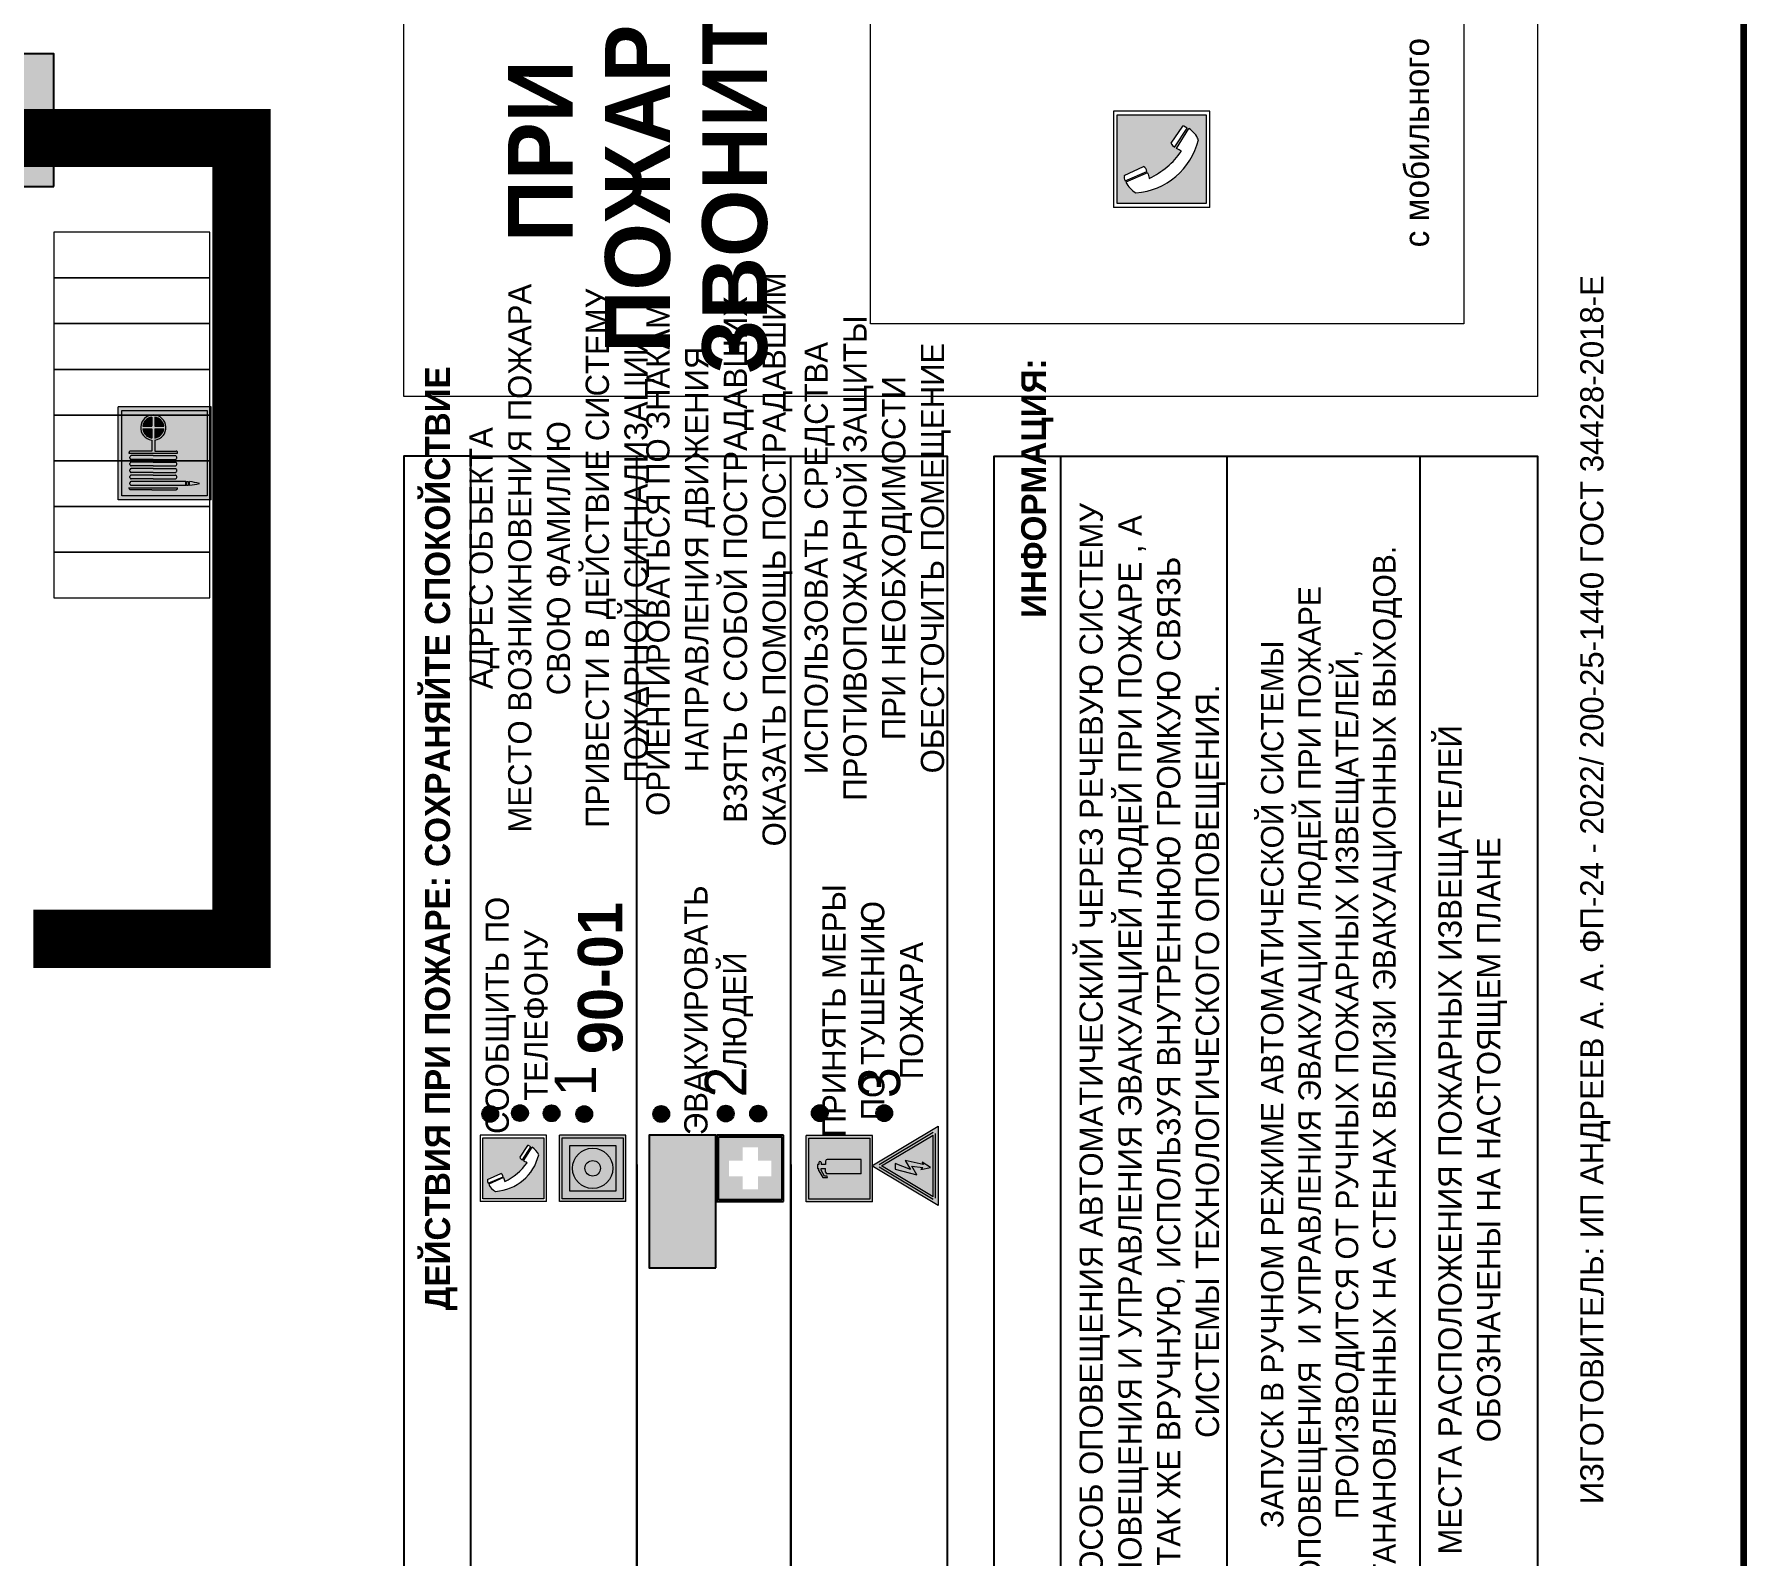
# Model space of a CAD drawing. Header units: millimetres. Extents: x 13114 to 67229, y 22859 to 38520.
# Drawn here: x 25043.7 to 25249.7, y 25885.6 to 26068.9 of the extents above; entities that cross this region are included whole.
import ezdxf

# ---------------------------------------------------------------- set-up
doc = ezdxf.new("R2010")
doc.units = ezdxf.units.MM
doc.layers.add('План_Штампы', color=7, linetype='Continuous')
doc.styles.add('обычный', font='arial.ttf')

# ---------------------------------------------------------------- blocks, each defined once
blk = doc.blocks.new('A$C3E6D3DDE')
at = {"lineweight": 5}
h = blk.add_hatch(color=40, dxfattribs=at)
h.paths.add_polyline_path([(24.1, 1.45), (16.46, -11.35), (31.74, -11.35)])
h.paths.add_polyline_path([(24.09, -0.46), (30.03, -10.41), (18.14, -10.41)], flags=16)
h.paths.add_polyline_path([(24.54, -3.08), (23.41, -6.02), (25.13, -5.01), (24.33, -8.5), (24.82, -8.27), (23.79, -9.86), (23.4, -8.04), (23.8, -8.43), (24.04, -6.29), (22.39, -7.25), (23.44, -3.08)], flags=0)
h = blk.add_hatch(color=256, dxfattribs=at)
h.paths.add_polyline_path([(24.37, 0.03, 0.567511), (23.82, 0.03), (17.59, -10.4, 0.582454), (17.86, -10.88), (30.32, -10.88, 0.582149), (30.6, -10.4)])
h.paths.add_polyline_path([(24.09, -0.46), (18.14, -10.41), (30.03, -10.41)], flags=16)
h.paths.add_polyline_path([(24.54, -3.08), (23.41, -6.02), (25.13, -5.01), (24.33, -8.5), (24.82, -8.27), (23.79, -9.86), (23.4, -8.04), (23.8, -8.43), (24.04, -6.29), (22.39, -7.25), (23.44, -3.08)], flags=0)
h = blk.add_hatch(color=40, dxfattribs=at)
h.paths.add_polyline_path([(24.09, -0.46), (18.14, -10.41), (30.03, -10.41)])
h.paths.add_polyline_path([(24.82, -8.27), (23.79, -9.86), (23.4, -8.04), (23.8, -8.43), (24.04, -6.29), (22.39, -7.25), (23.44, -3.08), (24.54, -3.08), (23.41, -6.02), (25.13, -5.01), (24.33, -8.5)], flags=16)
at = {"color": 40, "lineweight": 5}
for p, q in [((16.46, -11.35), (24.1, 1.45)), ((24.1, 1.45), (31.74, -11.35))]:
    blk.add_line(p, q, dxfattribs=at)
at = {"lineweight": 5}
for p, q in [((17.59, -10.4), (23.82, 0.03)), ((24.37, 0.03), (30.6, -10.4)), ((18.14, -10.41), (24.09, -0.46)), ((23.44, -3.08), (22.39, -7.25)), ((23.41, -6.02), (24.54, -3.08)), ((24.54, -3.08), (23.44, -3.08)), ((24.09, -0.46), (30.03, -10.41)), ((22.39, -7.25), (24.04, -6.29)), ((25.13, -5.01), (23.41, -6.02)), ((24.04, -6.29), (23.8, -8.43)), ((24.33, -8.5), (25.13, -5.01)), ((23.8, -8.43), (23.4, -8.04)), ((23.4, -8.04), (23.79, -9.86)), ((23.79, -9.86), (24.82, -8.27)), ((24.82, -8.27), (24.33, -8.5)), ((17.86, -10.88), (30.32, -10.88)), ((18.14, -10.41), (30.03, -10.41))]:
    blk.add_line(p, q, dxfattribs=at)
at = {"color": 50, "lineweight": 5}
blk.add_line((31.74, -11.35), (16.46, -11.35), dxfattribs=at)
blk = doc.blocks.new('A$C456E1F9C')
at = {"lineweight": 5}
h = blk.add_hatch(color=242, dxfattribs=at)
h.paths.add_polyline_path([(0.51, -1.47), (0.51, -13.26), (12.29, -13.26), (12.29, -1.47)])
h.paths.add_polyline_path([(5.42, -4.95, -0.254479), (4.78, -5.4), (3.52, -2.53, -0.209735), (4.23, -2.4)], flags=16)
h.paths.add_polyline_path([(8.53, -8.6), (10.87, -10.17), (10.54, -10.76), (8.03, -9.13, -0.192251)], flags=16)
h.paths.add_polyline_path([(4.61, -5.49, 0.005518), (3.87, -5.72, 0.128647), (7.49, -10.01, 0.00809), (7.83, -9.33), (10.47, -10.97, -0.16736), (8.99, -12.25, -0.327862), (1.95, -3.95, -0.166952), (3.36, -2.62)], flags=16)
at = {"color": 242, "lineweight": 5}
for p, q in [((0, -13.77), (0, -0.97)), ((12.8, -0.97), (0, -0.97)), ((12.8, -13.77), (12.8, -0.97)), ((4.61, -5.49), (3.36, -2.62)), ((3.52, -2.53), (4.78, -5.4)), ((4.23, -2.4), (5.42, -4.95)), ((10.81, -10.12), (8.53, -8.6)), ((7.83, -9.33), (10.47, -10.97)), ((8.03, -9.13), (10.54, -10.76)), ((10.54, -10.76), (10.8, -10.3)), ((10.8, -10.3), (10.81, -10.12)), ((0, -13.77), (12.8, -13.77))]:
    blk.add_line(p, q, dxfattribs=at)
blk.add_lwpolyline([(0.51, -1.47), (12.29, -1.47), (12.29, -13.26), (0.51, -13.26)], close=True, dxfattribs=at)
for centre, radius, start, end in [((4.59, -5.34), 2.99, 114.2845, 152.1974), ((11.12, -3.31), 9.19, 183.9915, 256.6009), ((4.02, -3.27), 0.891, 76.3284, 123.7092), ((14.98, -39.1), 35.17, 107.1487, 108.4135), ((13.86, -0.94), 11.08, 205.5536, 234.8762), ((4.68, -4.59), 0.824, 276.9621, 334.0723), ((8.94, -9.5), 0.989, 114.4092, 157.9388), ((-13.31, 0.8), 23.44, 332.5487, 334.4027), ((7.87, -9.46), 3, 291.9291, 329.9329)]:
    blk.add_arc(centre, radius, start, end, dxfattribs=at)
blk = doc.blocks.new('A$C54414219')
at = {"true_color": 0xffffff}
h = blk.add_hatch(color=7, dxfattribs=at)
h.paths.add_polyline_path([(2.39, -9.45), (2.39, -18.3), (11.23, -18.3), (11.23, -9.45)], flags=0)
h.paths.add_polyline_path([(10.71, -13.87, -1), (2.92, -13.87, -1)], flags=0)
h.paths.add_polyline_path([(8.3, -13.87, -1), (5.33, -13.87, -1)], flags=0)
h.paths.add_polyline_path([(0.41, -7.47), (0.41, -20.27), (13.21, -20.27), (13.21, -7.47)])
h.paths.add_polyline_path([(0.92, -19.77), (12.71, -19.77), (12.71, -7.98), (0.92, -7.98)], flags=16)
h.paths.add_polyline_path([(11.23, -9.45), (11.23, -18.3), (2.39, -18.3), (2.39, -9.45)], flags=0)
at = {"lineweight": 5}
h = blk.add_hatch(color=242, dxfattribs=at)
h.paths.add_polyline_path([(12.71, -7.98), (0.92, -7.98), (0.92, -19.77), (12.71, -19.77)])
h.paths.add_polyline_path([(11.23, -18.3), (2.39, -18.3), (2.39, -9.45), (11.23, -9.45)], flags=16)
h.paths.add_polyline_path([(10.71, -13.87, -1), (2.92, -13.87, -1)], flags=0)
h.paths.add_polyline_path([(8.3, -13.87, -1), (5.33, -13.87, -1)], flags=0)
at = {"true_color": 0xffffff}
h = blk.add_hatch(color=7, dxfattribs=at)
h.paths.add_polyline_path([(2.39, -9.45), (2.39, -18.3), (11.23, -18.3), (11.23, -9.45)])
h.paths.add_polyline_path([(10.71, -13.87, -1), (2.92, -13.87, -1)], flags=16)
h.paths.add_polyline_path([(8.3, -13.87, -1), (5.33, -13.87, -1)], flags=0)
at = {"lineweight": 5}
h = blk.add_hatch(color=242, dxfattribs=at)
h.paths.add_polyline_path([(2.92, -13.87, 1), (10.71, -13.87, 1)])
h.paths.add_polyline_path([(8.3, -13.87, -1), (5.33, -13.87, -1)], flags=16)
at = {"color": 242, "lineweight": 5}
for p, q in [((0.41, -20.27), (0.41, -7.47)), ((0.41, -7.47), (13.21, -7.47)), ((0.41, -7.47), (13.21, -7.47)), ((13.21, -20.27), (13.21, -7.47)), ((0.41, -20.27), (13.21, -20.27))]:
    blk.add_line(p, q, dxfattribs=at)
for points in [[(0.92, -7.98), (12.71, -7.98), (12.71, -19.77), (0.92, -19.77)], [(2.39, -9.45), (11.23, -9.45), (11.23, -18.3), (2.39, -18.3)]]:
    blk.add_lwpolyline(points, close=True, dxfattribs=at)
for radius in [3.89, 1.49]:
    blk.add_circle((6.81, -13.87), radius, dxfattribs=at)
blk = doc.blocks.new('A$C32E8229D')
at = {"true_color": 0xffffff}
blk.add_hatch(color=7, dxfattribs=at).paths.add_polyline_path([(0, 0), (0, -8), (16, -8), (16, 0)])
h = blk.add_hatch(color=126)
h.paths.add_polyline_path([(0.2, -0.2), (15.8, -0.2), (15.8, -7.8), (0.2, -7.8)])
h.paths.add_polyline_path([(13.49, -2.05), (12.08, -2.05), (11.37, -2.63, 0.162397), (11.29, -2.84), (11.29, -3.63), (10.35, -3.63), (10.35, -4.05), (11.68, -4.05), (11.68, -3.48), (12.26, -4.28), (11.29, -5.1), (11.29, -6.78), (11.85, -6.78), (11.85, -5.44), (12.8, -4.64), (12.8, -5.94), (14.46, -5.94), (14.46, -5.39), (13.45, -5.39), (13.45, -3.97), (12.46, -2.59), (13.15, -2.59), (13.69, -3.34), (14.18, -3)], flags=16)
h.paths.add_polyline_path([(10.74, -1.82, 1), (11.8, -1.82, 1)], flags=16)
h.paths.add_polyline_path([(9.39, -3.59), (5.99, -3.59), (6.56, -3.03), (5.91, -3.03), (5.1, -3.83), (5.91, -4.64), (6.56, -4.64), (5.99, -4.09), (9.39, -4.09)], flags=16)
h.paths.add_polyline_path([(4.29, -1.08), (1.72, -1.08), (1.72, -6.6), (4.29, -6.6)], flags=16)
at = {"color": 126}
blk.add_lwpolyline([(16, -8), (0, -8), (0, 0), (16, 0)], close=True, dxfattribs=at)
blk = doc.blocks.new('A$C18900ED3')
h = blk.add_hatch(color=126)
h.paths.add_polyline_path([(-0.18, -0.18), (-7.02, -0.18), (-7.02, -7.02), (-0.18, -7.02)])
h.paths.add_polyline_path([(-5.89, -4.46), (-5.89, -2.77), (-4.46, -2.77), (-4.46, -1.31), (-2.77, -1.31), (-2.77, -2.77), (-1.33, -2.77), (-1.33, -4.46), (-2.77, -4.46), (-2.77, -5.89), (-4.46, -5.89), (-4.46, -4.46)], flags=16)
at = {"color": 126}
for p, q in [((-7.2, 0), (-7.2, -7.2)), ((0, 0), (-7.2, 0)), ((0, -7.2), (0, 0)), ((-7.02, -7.02), (-7.02, -0.18)), ((-7.02, -0.18), (-0.18, -0.18)), ((-0.18, -0.18), (-0.18, -7.02)), ((-7.2, -7.2), (0, -7.2)), ((-0.18, -7.02), (-7.02, -7.02))]:
    blk.add_line(p, q, dxfattribs=at)
blk = doc.blocks.new('A$C3AD82952')
at = {"true_color": 0xf5f5ff}
h = blk.add_hatch(color=7, dxfattribs=at)
h.dxf.hatch_style = 1
h.paths.add_polyline_path([(8.21, 8.73, 0.414214), (7.89, 9.05), (7.22, 9.05), (7.22, 9.92), (7.59, 9.92, 1), (7.57, 10.36), (7.22, 10.36), (7.22, 10.6), (6.43, 10.6), (6.43, 10.36), (6.01, 10.36), (4.74, 9.59), (4.74, 8.69), (4.98, 8.73), (4.98, 9.26), (6.12, 9.91), (6.43, 9.91), (6.43, 9.05), (5.76, 9.05, 0.414214), (5.44, 8.73), (5.44, 2.2), (8.21, 2.2)], flags=0)
h.paths.add_polyline_path([(12.8, 12.8), (0, 12.8), (0, 0), (12.8, 0)])
h.paths.add_polyline_path([(0.51, 12.29), (12.29, 12.29), (12.29, 0.51), (0.51, 0.51)], flags=16)
h.paths.add_polyline_path([(4.74, 9.59), (6.01, 10.36), (6.43, 10.36), (6.43, 10.6), (7.22, 10.6), (7.22, 10.36), (7.59, 10.36, -0.94586), (7.59, 9.92), (7.22, 9.92), (7.22, 9.05), (7.89, 9.05, -0.414214), (8.21, 8.73), (8.21, 2.2), (5.44, 2.2), (5.44, 8.73, -0.414214), (5.76, 9.05), (6.43, 9.05), (6.43, 9.91), (6.12, 9.91), (4.98, 9.26), (4.98, 8.73), (4.74, 8.69)], flags=0)
h = blk.add_hatch(color=242)
h.dxf.hatch_style = 1
h.paths.add_polyline_path([(12.29, 12.29), (0.51, 12.29), (0.51, 0.51), (12.29, 0.51)])
h.paths.add_polyline_path([(4.74, 8.69), (4.74, 9.59), (6.01, 10.36), (6.43, 10.36), (6.43, 10.6), (7.22, 10.6), (7.22, 10.36), (7.59, 10.36, -0.94586), (7.59, 9.92), (7.22, 9.92), (7.22, 9.05), (7.89, 9.05, -0.414214), (8.21, 8.73), (8.21, 2.2), (5.44, 2.2), (5.44, 8.73, -0.414214), (5.76, 9.05), (6.43, 9.05), (6.43, 9.91), (6.12, 9.91), (4.98, 9.26), (4.98, 8.73)], flags=16)
h = blk.add_hatch(color=7, dxfattribs=at)
h.dxf.hatch_style = 1
h.paths.add_polyline_path([(8.21, 8.73, 0.414214), (7.89, 9.05), (7.22, 9.05), (7.22, 9.92), (7.59, 9.92, 1), (7.57, 10.36), (7.22, 10.36), (7.22, 10.6), (6.43, 10.6), (6.43, 10.36), (6.01, 10.36), (4.74, 9.59), (4.74, 8.69), (4.98, 8.73), (4.98, 9.26), (6.12, 9.91), (6.43, 9.91), (6.43, 9.05), (5.76, 9.05, 0.414214), (5.44, 8.73), (5.44, 2.2), (8.21, 2.2)])
at = {"color": 242, "lineweight": 5}
for p, q in [((0, 0), (0, 12.8)), ((0, 12.8), (12.8, 12.8)), ((6.01, 10.36), (4.74, 9.59)), ((4.98, 9.26), (6.12, 9.91)), ((6.01, 10.36), (6.43, 10.36)), ((6.12, 9.91), (6.43, 9.91)), ((7.22, 10.6), (6.43, 10.6)), ((6.43, 10.6), (6.43, 10.36)), ((6.43, 9.91), (6.43, 9.05)), ((7.22, 10.36), (7.22, 10.6)), ((7.59, 10.36), (7.22, 10.36)), ((7.22, 9.05), (7.22, 9.92)), ((7.59, 9.92), (7.22, 9.92)), ((12.8, 0), (12.8, 12.8)), ((4.74, 9.59), (4.74, 8.69)), ((4.74, 8.69), (4.98, 8.73)), ((4.98, 8.73), (4.98, 9.26)), ((5.44, 2.2), (5.44, 8.73)), ((5.76, 9.05), (6.43, 9.05)), ((7.89, 9.05), (7.22, 9.05)), ((8.21, 2.2), (8.21, 8.73)), ((0, 0), (12.8, 0)), ((5.44, 2.2), (8.21, 2.2))]:
    blk.add_line(p, q, dxfattribs=at)
blk.add_lwpolyline([(0.51, 12.29), (12.29, 12.29), (12.29, 0.51), (0.51, 0.51)], close=True, dxfattribs=at)
for centre, radius, start, end in [((7.58, 10.14), 0.223, 273.1875, 86.8125), ((5.76, 8.73), 0.32, 90, 180), ((7.89, 8.73), 0.32, 0, 90)]:
    blk.add_arc(centre, radius, start, end, dxfattribs=at)
blk = doc.blocks.new('A$C37112FD5')
at = {"true_color": 0xf5f5ff}
h = blk.add_hatch(color=7, dxfattribs=at)
h.dxf.hatch_style = 1
h.paths.add_polyline_path([(12.8, -7.4), (0, -7.4), (0, -20.2), (12.8, -20.2)])
h.paths.add_polyline_path([(12.29, -7.91), (12.29, -19.69), (0.51, -19.69), (0.51, -7.91)], flags=16)
h.paths.add_polyline_path([(4.98, -9.04, -0.42597), (5.17, -9.22), (5.17, -12.25), (5.17, -15.29, -0.432244), (4.98, -15.47), (4.83, -15.47, -0.42597), (4.64, -15.29), (4.64, -12.25), (4.64, -9.22, -0.432244), (4.83, -9.04)], flags=0)
h.paths.add_polyline_path([(4.28, -9.22), (4.28, -12.25), (4.28, -15.29, -0.432244), (4.09, -15.47), (3.94, -15.47, -0.42597), (3.75, -15.29), (3.75, -12.25), (3.75, -9.22, -0.432244), (3.94, -9.04), (4.09, -9.04, -0.42597)], flags=0)
h.paths.add_polyline_path([(5.72, -9.04), (5.87, -9.04, -0.42597), (6.06, -9.22), (6.06, -12.25), (6.06, -15.29, -0.432244), (5.87, -15.47), (5.72, -15.47, -0.42597), (5.53, -15.29), (5.53, -12.25), (5.53, -9.22, -0.432244)], flags=0)
h.paths.add_polyline_path([(6.42, -8.9), (6.5, -8.9, -0.42597), (6.69, -9.08), (6.69, -12.03), (8.21, -12.03, -15.824349), (8.21, -12.47), (6.69, -12.47), (6.69, -15.42, -0.432244), (6.5, -15.6), (6.42, -15.6)], flags=0)
h.paths.add_polyline_path([(3.39, -9.22), (3.39, -12.25), (3.39, -15.29, -0.432244), (3.2, -15.47), (3.05, -15.47, -0.42597), (2.85, -15.29), (2.85, -12.25), (2.85, -9.22, -0.432244), (3.05, -9.04), (3.2, -9.04, -0.42597)], flags=0)
h.paths.add_polyline_path([(2.5, -9.22), (2.5, -16.71), (1.96, -16.71), (1.96, -9.22, -0.432244), (2.15, -9.04), (2.31, -9.04, -0.42597)], flags=0)
h.paths.add_polyline_path([(1.61, -8.9), (1.61, -15.6), (1.57, -15.6, -0.42597), (1.37, -15.42), (1.37, -12.03), (1.37, -9.09, -0.432244), (1.57, -8.9)], flags=0)
h.paths.add_polyline_path([(9.76, -10.81), (9.76, -12.03), (8.49, -12.03, -0.336371)], flags=0)
h.paths.add_polyline_path([(8.49, -12.47), (9.76, -12.47), (9.76, -13.7, -0.336371)], flags=0)
h.paths.add_polyline_path([(10.11, -10.81, -0.336371), (11.38, -12.03), (10.11, -12.03)], flags=0)
h.paths.add_polyline_path([(10.11, -12.47), (11.38, -12.47, -0.336371), (10.11, -13.7)], flags=0)
h.paths.add_polyline_path([(2.5, -16.84), (2.5, -17.05), (1.97, -17.05), (1.97, -16.84)], flags=0)
h.paths.add_polyline_path([(2.5, -17.24, -0.033778), (2.24, -18.6, -0.033778), (1.97, -17.24)], flags=0)
h = blk.add_hatch(color=242)
h.dxf.hatch_style = 1
h.paths.add_polyline_path([(12.29, -7.91), (0.51, -7.91), (0.51, -19.69), (12.29, -19.69)])
h.paths.add_polyline_path([(6.42, -15.6), (6.42, -8.9), (6.5, -8.9, -0.42597), (6.69, -9.08), (6.69, -12.03), (8.21, -12.03, -15.824349), (8.21, -12.47), (6.69, -12.47), (6.69, -15.42, -0.432244), (6.5, -15.6)], flags=16)
h.paths.add_polyline_path([(5.87, -15.47), (5.72, -15.47, -0.42597), (5.53, -15.29), (5.53, -12.25), (5.53, -9.22, -0.432244), (5.72, -9.04), (5.87, -9.04, -0.42597), (6.06, -9.22), (6.06, -12.25), (6.06, -15.29, -0.432244)], flags=16)
h.paths.add_polyline_path([(4.98, -15.47), (4.83, -15.47, -0.42597), (4.64, -15.29), (4.64, -12.25), (4.64, -9.22, -0.432244), (4.83, -9.04), (4.98, -9.04, -0.42597), (5.17, -9.22), (5.17, -12.25), (5.17, -15.29, -0.432244)], flags=16)
h.paths.add_polyline_path([(4.09, -15.47), (3.94, -15.47, -0.42597), (3.75, -15.29), (3.75, -12.25), (3.75, -9.22, -0.432244), (3.94, -9.04), (4.09, -9.04, -0.42597), (4.28, -9.22), (4.28, -12.25), (4.28, -15.29, -0.432244)], flags=16)
h.paths.add_polyline_path([(3.2, -15.47), (3.05, -15.47, -0.42597), (2.85, -15.29), (2.85, -12.25), (2.85, -9.22, -0.432244), (3.05, -9.04), (3.2, -9.04, -0.42597), (3.39, -9.22), (3.39, -12.25), (3.39, -15.29, -0.432244)], flags=16)
h.paths.add_polyline_path([(2.5, -17.05), (1.97, -17.05), (1.97, -16.84), (2.5, -16.84)], flags=16)
h.paths.add_polyline_path([(2.5, -17.24, -0.033778), (2.24, -18.6, -0.033778), (1.97, -17.24)], flags=16)
h.paths.add_polyline_path([(2.5, -16.71), (1.96, -16.71), (1.96, -9.22, -0.432244), (2.15, -9.04), (2.31, -9.04, -0.42597), (2.5, -9.22)], flags=16)
h.paths.add_polyline_path([(1.61, -15.6), (1.57, -15.6, -0.42597), (1.37, -15.42), (1.37, -12.03), (1.37, -9.09, -0.432244), (1.57, -8.9), (1.61, -8.9)], flags=16)
h.paths.add_polyline_path([(8.49, -12.47), (9.76, -12.47), (9.76, -13.7, -0.336371)], flags=0)
h.paths.add_polyline_path([(10.11, -13.7), (10.11, -12.47), (11.38, -12.47, -0.336371)], flags=0)
h.paths.add_polyline_path([(8.49, -12.03, -0.336371), (9.76, -10.81), (9.76, -12.03)], flags=0)
h.paths.add_polyline_path([(10.11, -12.03), (10.11, -10.81, -0.336371), (11.38, -12.03)], flags=0)
h = blk.add_hatch(color=7, dxfattribs=at)
h.dxf.hatch_style = 1
h.paths.add_polyline_path([(1.61, -8.9), (1.57, -8.9, 0.432244), (1.37, -9.09), (1.37, -12.03), (1.37, -15.42, 0.42597), (1.57, -15.6), (1.61, -15.6)])
h.paths.add_polyline_path([(2.5, -9.22, 0.42597), (2.31, -9.04), (2.15, -9.04, 0.432244), (1.96, -9.22), (1.96, -16.71), (2.5, -16.71)])
h.paths.add_polyline_path([(2.5, -16.84), (1.97, -16.84), (1.97, -17.05), (2.5, -17.05)])
h.paths.add_polyline_path([(2.5, -17.24), (1.97, -17.24, 0.033778), (2.24, -18.6, 0.033778)])
h.paths.add_polyline_path([(3.39, -12.25), (3.39, -9.22, 0.42597), (3.2, -9.04), (3.05, -9.04, 0.432244), (2.85, -9.22), (2.85, -12.25), (2.85, -15.29, 0.42597), (3.05, -15.47), (3.2, -15.47, 0.432244), (3.39, -15.29)])
h.paths.add_polyline_path([(4.28, -12.25), (4.28, -9.22, 0.42597), (4.09, -9.04), (3.94, -9.04, 0.432244), (3.75, -9.22), (3.75, -12.25), (3.75, -15.29, 0.42597), (3.94, -15.47), (4.09, -15.47, 0.432244), (4.28, -15.29)])
h.paths.add_polyline_path([(5.17, -12.25), (5.17, -9.22, 0.42597), (4.98, -9.04), (4.83, -9.04, 0.432244), (4.64, -9.22), (4.64, -12.25), (4.64, -15.29, 0.42597), (4.83, -15.47), (4.98, -15.47, 0.432244), (5.17, -15.29)])
h.paths.add_polyline_path([(6.06, -12.25), (6.06, -9.22, 0.42597), (5.87, -9.04), (5.72, -9.04, 0.432244), (5.53, -9.22), (5.53, -12.25), (5.53, -15.29, 0.42597), (5.72, -15.47), (5.87, -15.47, 0.432244), (6.06, -15.29)])
h.paths.add_polyline_path([(6.69, -12.47), (8.21, -12.47, 15.824349), (8.21, -12.03), (6.69, -12.03), (6.69, -9.08, 0.42597), (6.5, -8.9), (6.42, -8.9), (6.42, -15.6), (6.5, -15.6, 0.432244), (6.69, -15.42)])
h.paths.add_polyline_path([(8.49, -12.47), (9.76, -12.47), (9.76, -13.7, -0.336371)], flags=16)
h.paths.add_polyline_path([(8.49, -12.03, -0.336371), (9.76, -10.81), (9.76, -12.03)], flags=16)
h.paths.add_polyline_path([(10.11, -12.47), (11.38, -12.47, -0.336371), (10.11, -13.7)], flags=16)
h.paths.add_polyline_path([(10.11, -12.03), (10.11, -10.81, -0.336371), (11.38, -12.03)], flags=16)
h = blk.add_hatch(color=242)
h.dxf.hatch_style = 1
h.paths.add_polyline_path([(9.76, -10.81, 0.336371), (8.49, -12.03), (9.76, -12.03)])
h.paths.add_polyline_path([(10.11, -10.81), (10.11, -12.03), (11.38, -12.03, 0.336371)])
h.paths.add_polyline_path([(11.38, -12.47), (10.11, -12.47), (10.11, -13.7, 0.336371)])
h.paths.add_polyline_path([(9.76, -12.47), (8.49, -12.47, 0.336371), (9.76, -13.7)])
at = {"color": 242, "lineweight": 5}
for p, q in [((0, -20.2), (0, -7.4)), ((0, -7.4), (12.8, -7.4)), ((1.37, -12.03), (1.37, -9.08)), ((1.57, -8.9), (1.61, -8.9)), ((1.61, -8.9), (1.61, -15.6)), ((1.96, -16.71), (1.96, -9.22)), ((2.15, -9.04), (2.31, -9.04)), ((2.5, -16.71), (2.5, -9.22)), ((2.85, -12.25), (2.85, -9.22)), ((3.05, -9.04), (3.2, -9.04)), ((3.39, -12.25), (3.39, -9.22)), ((3.75, -12.25), (3.75, -9.22)), ((3.94, -9.04), (4.09, -9.04)), ((4.28, -12.25), (4.28, -9.22)), ((4.64, -12.25), (4.64, -9.22)), ((4.83, -9.04), (4.98, -9.04)), ((5.17, -12.25), (5.17, -9.22)), ((5.53, -12.25), (5.53, -9.22)), ((5.72, -9.04), (5.87, -9.04)), ((6.06, -12.25), (6.06, -9.22)), ((6.42, -8.9), (6.42, -15.6)), ((6.5, -8.9), (6.42, -8.9)), ((6.69, -12.03), (6.69, -9.08)), ((12.8, -20.2), (12.8, -7.4)), ((9.76, -10.81), (9.76, -12.03)), ((10.11, -10.81), (10.11, -12.03)), ((1.37, -12.03), (1.37, -15.42)), ((2.85, -12.25), (2.85, -15.29)), ((3.39, -12.25), (3.39, -15.29)), ((3.75, -12.25), (3.75, -15.29)), ((4.28, -12.25), (4.28, -15.29)), ((4.64, -12.25), (4.64, -15.29)), ((5.17, -12.25), (5.17, -15.29)), ((5.53, -12.25), (5.53, -15.29)), ((6.06, -12.25), (6.06, -15.29)), ((8.21, -12.03), (6.69, -12.03)), ((8.21, -12.47), (6.69, -12.47)), ((6.69, -12.47), (6.69, -15.42)), ((9.76, -12.03), (8.49, -12.03)), ((9.76, -12.47), (8.49, -12.47)), ((9.76, -12.47), (9.76, -13.7)), ((11.38, -12.03), (10.11, -12.03)), ((11.38, -12.47), (10.11, -12.47)), ((10.11, -12.47), (10.11, -13.7)), ((1.57, -15.6), (1.61, -15.6)), ((3.05, -15.47), (3.2, -15.47)), ((3.94, -15.47), (4.09, -15.47)), ((4.83, -15.47), (4.98, -15.47)), ((5.72, -15.47), (5.87, -15.47)), ((6.42, -15.6), (6.5, -15.6)), ((1.96, -16.71), (2.5, -16.71)), ((1.97, -16.84), (2.5, -16.84)), ((1.97, -17.05), (1.97, -16.84)), ((2.5, -17.05), (1.97, -17.05)), ((1.97, -17.24), (2.5, -17.24)), ((2.5, -16.84), (2.5, -17.05)), ((0, -20.2), (12.8, -20.2))]:
    blk.add_line(p, q, dxfattribs=at)
blk.add_lwpolyline([(0.51, -7.91), (12.29, -7.91), (12.29, -19.69), (0.51, -19.69)], close=True, dxfattribs=at)
for centre, radius, start, end in [((1.56, -9.09), 0.182, 87.1027, 180.6071), ((2.15, -9.22), 0.182, 87.1027, 180.6071), ((2.32, -9.22), 0.182, 359.3929, 92.8973), ((3.04, -9.22), 0.182, 87.1027, 180.6071), ((3.21, -9.22), 0.182, 359.3929, 92.8973), ((3.93, -9.22), 0.182, 87.1027, 180.6071), ((4.1, -9.22), 0.182, 359.3929, 92.8973), ((4.82, -9.22), 0.182, 87.1027, 180.6071), ((4.99, -9.22), 0.182, 359.3929, 92.8973), ((5.71, -9.22), 0.182, 87.1027, 180.6071), ((5.88, -9.22), 0.182, 359.3929, 92.8973), ((6.51, -9.09), 0.182, 359.3929, 92.8973), ((9.93, -12.25), 1.74, 187.2319, 172.7681), ((9.93, -12.25), 1.46, 96.9927, 171.3585), ((9.93, -12.25), 1.46, 8.6415, 83.0073), ((9.93, -12.25), 1.46, 188.6415, 263.0073), ((9.93, -12.25), 1.46, 276.9927, 351.3585), ((1.56, -15.42), 0.182, 179.3929, 272.8973), ((3.04, -15.29), 0.182, 179.3929, 272.8973), ((3.21, -15.29), 0.182, 267.1027, 0.6071), ((3.93, -15.29), 0.182, 179.3929, 272.8973), ((4.1, -15.29), 0.182, 267.1027, 0.6071), ((4.82, -15.29), 0.182, 179.3929, 272.8973), ((4.99, -15.29), 0.182, 267.1027, 0.6071), ((5.71, -15.29), 0.182, 179.3929, 272.8973), ((5.88, -15.29), 0.182, 267.1027, 0.6071), ((6.51, -15.42), 0.182, 267.1027, 0.6071), ((12.17, -15.98), 10.27, 187.041, 194.7793), ((-7.7, -15.98), 10.27, 345.2207, 352.959)]:
    blk.add_arc(centre, radius, start, end, dxfattribs=at)
blk = doc.blocks.new('A$C7B4425F7')
at = {"true_color": 0xffffff}
blk.add_hatch(color=7, dxfattribs=at).paths.add_polyline_path([(0, 0), (-16, 0), (-16, -8), (0, -8)])
h = blk.add_hatch(color=126)
h.paths.add_polyline_path([(-0.2, -0.2), (-15.8, -0.2), (-15.8, -7.8), (-0.2, -7.8)])
h.paths.add_polyline_path([(-11.76, -2.03), (-11.76, -3.66), (-11.17, -3.66, -0.568275), (-11.17, -6.18), (-12.58, -6.18), (-12.58, -2.03)], flags=16)
h.paths.add_polyline_path([(-13.33, -4.12, -0.495768), (-13.59, -6.18), (-15.03, -6.18), (-15.03, -2.03), (-13.59, -2.03, -0.487973)], flags=16)
h.paths.add_polyline_path([(-10.25, -2.03), (-9.48, -2.03), (-9.48, -6.18), (-10.25, -6.18)], flags=16)
h.paths.add_polyline_path([(-13.84, -3.69), (-14.24, -3.69), (-14.24, -3.03), (-13.9, -3.03, -0.692621)], flags=0)
h.paths.add_polyline_path([(-9.15, -2.03), (-8.4, -2.03), (-8.04, -3.07), (-7.68, -2.03), (-6.93, -2.03), (-7.64, -4.1), (-6.93, -6.18), (-7.68, -6.18), (-8.04, -5.14), (-8.4, -6.18), (-9.15, -6.18), (-8.44, -4.1)], flags=16)
h.paths.add_polyline_path([(-11.76, -4.46), (-11.42, -4.46, -0.692621), (-11.36, -5.12), (-11.76, -5.12)], flags=0)
h.paths.add_polyline_path([(-13.9, -5.2), (-14.24, -5.2), (-14.24, -4.55), (-13.84, -4.55, -0.708038)], flags=0)
edge = h.paths.add_edge_path(flags=16)
edge.add_ellipse((-5.51, -4.08), major_axis=(0, 2.05), ratio=0.586184, start_angle=0, end_angle=360)
edge = h.paths.add_edge_path(flags=0)
edge.add_ellipse((-5.51, -4.08), major_axis=(0, 1.14), ratio=0.454828, start_angle=0, end_angle=360)
h.paths.add_polyline_path([(-4.13, -4.96, 0.377264), (-3.48, -4.52, 0.0555), (-3.16, -2.03), (-1.66, -2.03), (-1.66, -4.96), (-0.96, -4.96), (-0.96, -7.01), (-1.75, -7.01), (-1.75, -6.18), (-3.3, -6.18), (-3.3, -7.02), (-4.13, -7.02)], flags=16)
h.paths.add_polyline_path([(-2.73, -2.91), (-2.28, -2.91), (-2.28, -4.96), (-3.05, -4.96, 0.079136)], flags=0)
at = {"color": 126}
blk.add_lwpolyline([(-16, -8), (0, -8), (0, 0), (-16, 0)], close=True, dxfattribs=at)

msp = doc.modelspace()

# ---------------------------------------------------------------- hatches: boundary and pattern name
at = {"lineweight": 0}
h = msp.add_hatch(color=256, dxfattribs=at)
h.dxf.hatch_style = 1
h.paths.add_polyline_path([(25102.24, 25937.99, 1), (25102.24, 25939.92, 1)])
h = msp.add_hatch(color=256, dxfattribs=at)
h.dxf.hatch_style = 1
h.paths.add_polyline_path([(25106.05, 25937.95, 1), (25106.05, 25939.88, 1)])
h = msp.add_hatch(color=256, dxfattribs=at)
h.dxf.hatch_style = 1
h.paths.add_polyline_path([(25138.35, 25937.97, 1), (25138.35, 25939.9, 1)])
h = msp.add_hatch(color=256, dxfattribs=at)
h.dxf.hatch_style = 1
h.paths.add_polyline_path([(25146.12, 25937.98, 1), (25146.12, 25939.91, 1)])
h = msp.add_hatch(color=256, dxfattribs=at)
h.dxf.hatch_style = 1
h.paths.add_polyline_path([(25098.66, 25937.88, 1), (25098.66, 25939.82, 1)])
h = msp.add_hatch(color=256, dxfattribs=at)
h.dxf.hatch_style = 1
h.paths.add_polyline_path([(25109.98, 25937.87, 1), (25109.98, 25939.8, 1)])
h = msp.add_hatch(color=256, dxfattribs=at)
h.dxf.hatch_style = 1
h.paths.add_polyline_path([(25119.25, 25937.88, 1), (25119.25, 25939.81, 1)])
h = msp.add_hatch(color=256, dxfattribs=at)
h.dxf.hatch_style = 1
h.paths.add_polyline_path([(25127.03, 25937.92, 1), (25127.03, 25939.85, 1)])
h = msp.add_hatch(color=256, dxfattribs=at)
h.dxf.hatch_style = 1
h.paths.add_polyline_path([(25130.93, 25937.91, 1), (25130.93, 25939.84, 1)])

# ---------------------------------------------------------------- linework, layer by layer
at = {"color": 6, "lineweight": 100}
msp.add_lwpolyline([(24649.66, 25855.01), (25249.66, 25855.01), (25249.66, 26250.01), (24649.66, 26250.01)], close=True, dxfattribs=at)
at = {"lineweight": 100, "const_width": 7}
for points in [[(24837.39, 26143.86), (24837.39, 26157.01), (25026.68, 26157.01), (25026.68, 26056.42), (25068.69, 26056.42), (25068.69, 25959.94), (25043.61, 25959.94)], [(24908.3, 26056.42), (25068.69, 26056.42)]]:
    msp.add_lwpolyline(points, dxfattribs=at)
at = {"lineweight": 0}
for points in [[(25088.25, 26025.29), (25088.25, 26085.24), (25224.81, 26085.24), (25224.81, 26025.29)], [(25144.46, 26034.05), (25144.46, 26076.14), (25215.95, 26076.14), (25215.95, 26034.05)], [(25064.9, 26039.57), (25064.9, 26045.07), (25046.09, 26045.07), (25046.09, 26039.57)], [(25064.9, 26034.06), (25064.9, 26039.57), (25046.09, 26039.57), (25046.09, 26034.06)], [(25064.9, 26028.55), (25064.9, 26034.06), (25046.09, 26034.06), (25046.09, 26028.55)], [(25064.9, 26023.05), (25064.9, 26028.55), (25046.09, 26028.55), (25046.09, 26023.05)], [(25064.9, 26017.54), (25064.9, 26023.05), (25046.09, 26023.05), (25046.09, 26017.54)], [(25064.9, 26012.04), (25064.9, 26017.54), (25046.09, 26017.54), (25046.09, 26012.04)], [(25064.9, 26006.53), (25064.9, 26012.04), (25046.09, 26012.04), (25046.09, 26006.53)], [(25064.9, 26001.03), (25064.9, 26006.53), (25046.09, 26006.53), (25046.09, 26001.03)]]:
    msp.add_lwpolyline(points, close=True, dxfattribs=at)
for points in [[(25096.3, 25874.34), (25096.3, 26018.11), (25088.25, 26018.11), (25088.25, 25874.34)], [(25096.3, 25874.34), (25096.3, 26018.11), (25153.7, 26018.11), (25153.7, 25874.34)]]:
    msp.add_lwpolyline(points, close=True)
for points in [[(25116.3, 25932.76), (25116.3, 25874.34), (25116.3, 26018.11)], [(25134.87, 25932.76), (25134.87, 25874.34), (25134.87, 26018.11)]]:
    msp.add_lwpolyline(points)
at = {"color": 0}
msp.add_lwpolyline([(25159.36, 25874.34), (25159.36, 26018.11), (25224.81, 26018.11), (25224.81, 25874.34)], close=True, dxfattribs=at)
for points in [[(25167.41, 25874.34), (25167.41, 26018.11)], [(25187.41, 25874.34), (25187.41, 26018.11)], [(25210.66, 25874.34), (25210.66, 26018.11)]]:
    msp.add_lwpolyline(points, dxfattribs=at)
for centre in [(25102.24, 25938.95), (25106.05, 25938.92), (25138.35, 25938.94), (25146.12, 25938.94), (25098.66, 25938.85), (25109.98, 25938.83), (25119.25, 25938.84), (25127.03, 25938.89), (25130.93, 25938.88)]:
    msp.add_circle(centre, 0.966)

# ---------------------------------------------------------------- block references
at = {"rotation": 90}
for name, p, xscale, yscale, zscale in [('A$C456E1F9C', (25172.86, 26048.06), 0.9066736865861458, 0.9066736865861458, 0.9066736865861458), ('A$C37112FD5', (25047.35, 26012.85), 0.8749977606348693, 0.8749977606348693, 0.8749977606348693), ('A$C456E1F9C', (25096.84, 25928.29), 0.625, 0.625, 0.625), ('A$C54414219', (25102.33, 25928.04), 0.625, 0.625, 0.625), ('A$C18900ED3', (25125.97, 25936.29), 1.111111111007631, 1.111111111007631, 1.111111111007631), ('A$C3AD82952', (25144.71, 25928.24), 0.625, 0.625, 0.625), ('A$C3E6D3DDE', (25145.51, 25917.53), 0.625, 0.625, 0.625)]:
    msp.add_blockref(name, p, dxfattribs=dict(at, xscale=xscale, yscale=yscale, zscale=zscale))
at = {"xscale": -1, "rotation": 90}
msp.add_blockref('A$C32E8229D', (25117.82, 25936.29), dxfattribs=at)
at = {"layer": 'План_Штампы', "rotation": 90}
msp.add_blockref('A$C7B4425F7', (25038.09, 26066.58), dxfattribs=at)

# ---------------------------------------------------------------- texts
at = {"lineweight": 0, "insert": (25100.79, 26035.53), "char_height": 7.8, "width": 39.4886, "attachment_point": 1, "rotation": 90, "line_spacing_factor": 0.9, "style": 'обычный'}
msp.add_mtext('\\pi8.3308;{\\fProxima Nova Rg|b1|i0|c204|p2;ПРИ \\P\\pi-4.9713;ПОЖАРЕ \\P\\pi-7.5148;ЗВОНИТЬ}', dxfattribs=at)
at = {"lineweight": 0, "attachment_point": 5, "rotation": 90, "style": 'обычный'}
for s, insert, char_height, width in [('{\\fProxima Nova Rg|b0|i0|c204|p2;\\W1;с мобильного}', (25210.25, 26055.86), 3, 106.5423), ('\\pi-8.4,l8.4,t8.4;{\\fProxima Nova Rg|b0|i0|c204|p2;АДРЕС ОБЪЕКТА\\PМЕСТО ВОЗНИКНОВЕНИЯ ПОЖАРА \\PСВОЮ ФАМИЛИЮ\\PПРИВЕСТИ В ДЕЙСТВИЕ СИСТЕМУ \\PПОЖАРНОЙ СИГНАЛИЗАЦИИ}', (25107.29, 26005.8), 2.8, 126.6484), ('\\pi-8.4,l8.4,t8.4;{\\fProxima Nova Rg|b0|i0|c204|p2;ОРИЕНТИРОВАТЬСЯ ПО ЗНАКАМ \\PНАПРАВЛЕНИЯ ДВИЖЕНИЯ\\PВЗЯТЬ С СОБОЙ ПОСТРАДАВШИХ\\PОКАЗАТЬ ПОМОЩЬ ПОСТРАДАВШИМ}', (25126.26, 26005.65), 2.8, 126.6484), ('\\pi-8.4,l8.4,t8.4;{\\fProxima Nova Rg|b0|i0|c204|p2;ИЗГОТОВИТЕЛЬ: ИП АНДРЕЕВ А. А.\\fProxima Nova Rg|b0|i0|c0|p2; \\fProxima Nova Rg|b0|i0|c204|p2;ФП-24 - 2022/ 200-25-1440 ГОСТ 34428-2018-Е\\H1.2266x; }', (25231.76, 25965.86), 2.8, 191.3484), ('\\pi-8.4,l8.4,t8.4;{\\fProxima Nova Rg|b0|i0|c204|p2;ИСПОЛЬЗОВАТЬ СРЕДСТВА \\PПРОТИВОПОЖАРНОЙ ЗАЩИТЫ \\PПРИ НЕОБХОДИМОСТИ \\PОБЕСТОЧИТЬ ПОМЕЩЕНИЕ}', (25145.33, 26005.81), 2.8, 126.6484), ('{\\fProxima Nova Rg|b1|i0|c204|p2;ДЕЙСТВИЯ ПРИ ПОЖАРЕ: СОХРАНЯЙТЕ СПОКОЙСТВИЕ\\H1.6644x; }', (25092.75, 25972.05), 3, 175.1736), ('{\\fProxima Nova Rg|b1|i0|c204|p2;ИНФОРМАЦИЯ:\\H1.1997x; }', (25164.55, 26014.24), 3, 175.1736), ('{\\fProxima Nova Rg|b0|i0|c204|p2;СПОСОБ ОПОВЕЩЕНИЯ АВТОМАТИЧЕСКИЙ ЧЕРЕЗ РЕЧЕВУЮ СИСТЕМУ ОПОВЕЩЕНИЯ И УПРАВЛЕНИЯ ЭВАКУАЦИЕЙ ЛЮДЕЙ ПРИ ПОЖАРЕ , А ТАК ЖЕ ВРУЧНУЮ, ИСПОЛЬЗУЯ ВНУТРЕННЮЮ ГРОМКУЮ СВЯЗЬ СИСТЕМЫ ТЕХНОЛОГИЧЕСКОГО ОПОВЕЩЕНИЯ.}', (25178.45, 25945.2), 2.8, 137.0334), ('{\\fProxima Nova Rg|b0|i0|c204|p2;\\P\\pt8.1;ЗАПУСК В РУЧНОМ РЕЖИМЕ АВТОМАТИЧЕСКОЙ СИСТЕМЫ ОПОВЕЩЕНИЯ  И УПРАВЛЕНИЯ ЭВАКУАЦИИ ЛЮДЕЙ ПРИ ПОЖАРЕ ПРОИЗВОДИТСЯ ОТ РУЧНЫХ ПОЖАРНЫХ ИЗВЕЩАТЕЛЕЙ, УСТАНАНОВЛЕННЫХ НА СТЕНАХ ВБЛИЗИ ЭВАКУАЦИОННЫХ ВЫХОДОВ. }', (25197.75, 25942.41), 2.7, 131.4512), ('\\pt8.4;{\\fProxima Nova Rg|b0|i0|c204|p2;\\PМЕСТА РАСПОЛОЖЕНИЯ ПОЖАРНЫХ ИЗВЕЩАТЕЛЕЙ ОБОЗНАЧЕНЫ НА НАСТОЯЩЕМ ПЛАНЕ}', (25214.67, 25935.72), 2.8, 118.5618), ('{\\fProxima Nova Rg|b0|i0|c204|p2;СООБЩИТЬ ПО \\PТЕЛЕФОНУ}', (25101.85, 25950.72), 2.8, 126.6484), ('{\\fProxima Nova Rg|b0|i0|c204|p2;ЭВАКУИРОВАТЬ \\PЛЮДЕЙ}', (25126.17, 25951.33), 2.8, 126.6484), ('{\\fProxima Nova Rg|b0|i0|c204|p2;ПРИНЯТЬ МЕРЫ \\PПО ТУШЕНИЮ \\PПОЖАРА}', (25144.75, 25951.29), 2.8, 126.6484), ('{\\fProxima Nova Rg|b1|i0|c204|p2;\\H1.0714x;90-01\\fProxima Nova Rg|b0|i0|c204|p2;\\H0.93331x; \\H1.3449x; }', (25111.94, 25955.21), 5, 126.6484), ('{\\fProxima Nova Rg|b0|i0|c204|p2;1\\H1.1667x; }', (25108.91, 25942.83), 5, 126.6484), ('{\\fProxima Nova Rg|b0|i0|c204|p2;2\\H1.1967x; }', (25127, 25942.68), 5, 126.6484), ('{\\fProxima Nova Rg|b0|i0|c204|p2;3\\H1.1967x; }', (25145.57, 25942.61), 5, 126.6484)]:
    msp.add_mtext(s, dxfattribs=dict(at, insert=insert, char_height=char_height, width=width))

doc.saveas('drawing.dxf')
